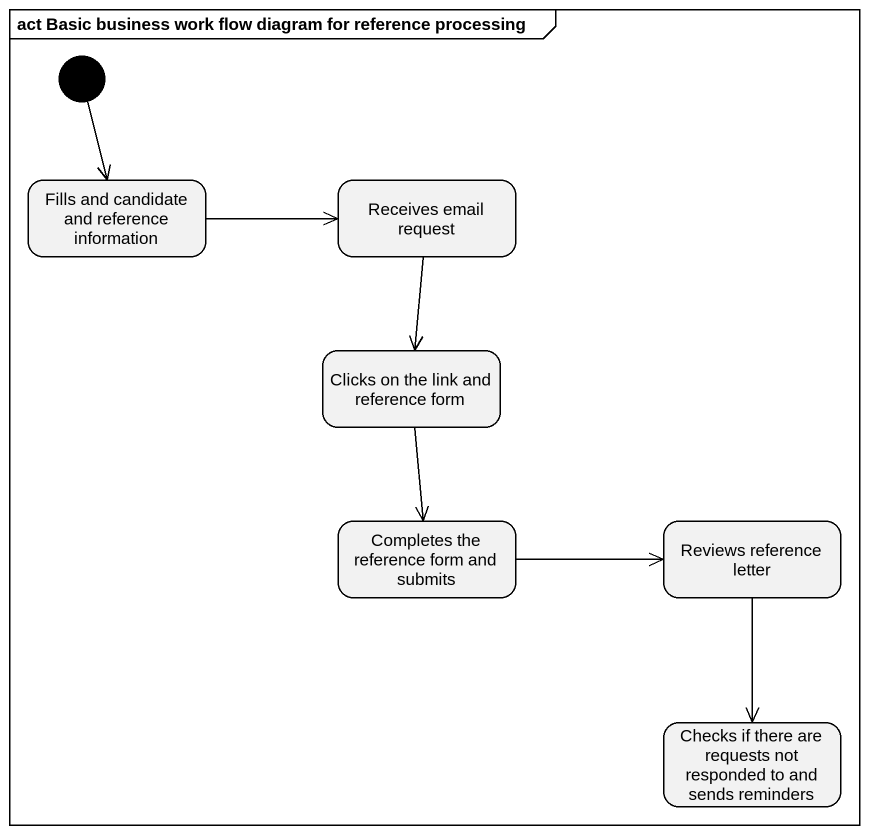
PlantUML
@startuml
mainframe act Basic business work flow diagram for reference processing
hide empty description
state "Fills and candidate and reference information" as Fills_and_candidate_and
state "Receives email request" as Receives_email_request
state "Clicks on the link and reference form" as Clicks_on_the_link_and
state "Completes the reference form and submits" as Completes_the_reference
state "Reviews reference letter" as Reviews_reference_letter
state "Checks if there are requests not responded to and sends reminders" as Checks_if_there_are
[*] --> Fills_and_candidate_and
Fills_and_candidate_and -right-> Receives_email_request
Receives_email_request --> Clicks_on_the_link_and
Clicks_on_the_link_and --> Completes_the_reference
Completes_the_reference -right-> Reviews_reference_letter
Reviews_reference_letter --> Checks_if_there_are
@enduml
